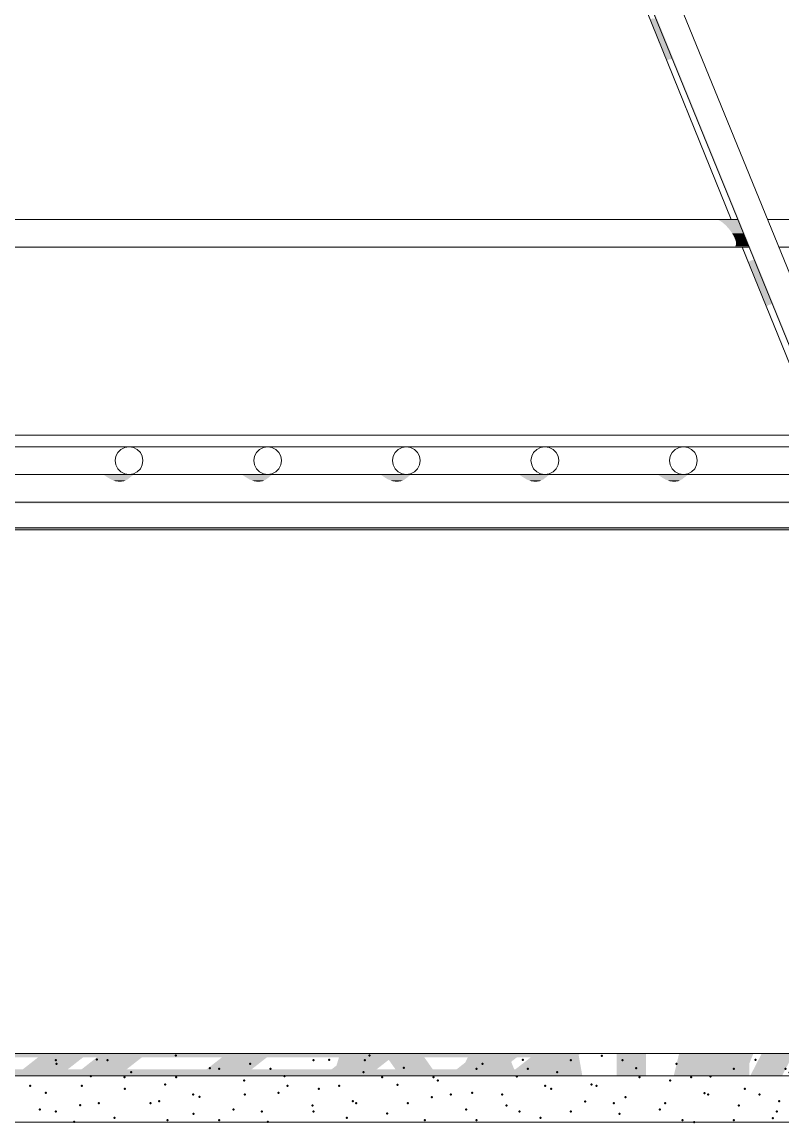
# Model space of a CAD drawing. Header units: millimetres. Extents: x -71878 to 121433, y -67383 to 83273.
# Drawn here: x 4894 to 8182, y -43864 to -39108 of the extents above; entities that cross this region are included whole.
import ezdxf

# ---------------------------------------------------------------- set-up
doc = ezdxf.new("R2010")
doc.units = ezdxf.units.MM
doc.header["$MEASUREMENT"] = 0
for name, color, linetype in [('COLUMNAS', 7, 'Continuous'), ('ENTIRADO', 7, 'Continuous'), ('Vigas', 7, 'Continuous'), ('VIGAS DE CIMENTACION', 7, 'Continuous')]:
    doc.layers.add(name, color=color, linetype=linetype)
for name, color, linetype, lineweight in [('COLUMNAS_Pluma_Nº__1', 7, 'Continuous', 0), ('ENTIRADO_Pluma_Nº__21', 7, 'Continuous', 5), ('VIGAS DE CIMENTACION_Pluma_Nº__21', 7, 'Continuous', 5), ('Vigas_Pluma_Nº__21', 7, 'Continuous', 5)]:
    doc.layers.add(name, color=color, linetype=linetype, lineweight=lineweight)
for name, color, linetype, lineweight, true_color in [('COLUMNAS_Pluma_Nº__3', 7, 'Continuous', 0, 0x646464), ('VIGAS DE CIMENTACION_Pluma_Nº__102', 7, 'Continuous', 40, 0x323232), ('VIGAS DE CIMENTACION_Pluma_Nº__3', 7, 'Continuous', 0, 0x646464), ('Vigas_Pluma_Nº__3', 7, 'Continuous', 0, 0x646464)]:
    doc.layers.add(name, color=color, linetype=linetype, lineweight=lineweight, true_color=true_color)

# ---------------------------------------------------------------- blocks, each defined once
blk = doc.blocks.new('Elem Sección_26_1')
at = {"layer": 'Vigas_Pluma_Nº__3', "linetype": 'Continuous', "lineweight": 0, "true_color": 0x191919}
for points in [[(-14758.9, 2162.9), (-14760.1, 2160), (-9619.3, 2160), (-9620.5, 2162.9)], [(-14756.4, 2169.2), (-14758.9, 2162.9), (-9620.5, 2162.9), (-9623, 2169.2)]]:
    blk.add_hatch(color=250, dxfattribs=at).paths.add_polyline_path(points)
at = {"layer": 'Vigas_Pluma_Nº__21', "linetype": 'Continuous'}
blk.add_line((-14760.1, 2160), (-9619.3, 2160), dxfattribs=at)
blk = doc.blocks.new('Elem Sección_27_1')
at = {"layer": 'Vigas_Pluma_Nº__3', "linetype": 'Continuous', "lineweight": 0, "true_color": 0x191919}
for points in [[(-12767.2, 2400), (-12905, 2400), (-12900.1, 2398.2), (-12895.8, 2397.1), (-12771, 2397.1)], [(-12771, 2397.1), (-12895.8, 2397.1), (-12883, 2388.5), (-12781.9, 2388.5)], [(-12781.9, 2388.5), (-12883, 2388.5), (-12882.8, 2388.4), (-12865.8, 2378.1), (-12857.7, 2375.3), (-12801.3, 2375.3), (-12795.2, 2378.1)], [(-12167.8, 2400), (-12305.5, 2400), (-12300.7, 2398.2), (-12296.4, 2397.1), (-12171.5, 2397.1)], [(-12296.4, 2397.1), (-12283.5, 2388.5), (-12182.4, 2388.5), (-12171.5, 2397.1)], [(-12182.4, 2388.5), (-12283.5, 2388.5), (-12283.3, 2388.4), (-12266.3, 2378.1), (-12258.2, 2375.3), (-12201.8, 2375.3), (-12195.8, 2378.1)], [(-11568.3, 2400), (-11706.1, 2400), (-11701.2, 2398.2), (-11696.9, 2397.1), (-11572.1, 2397.1)], [(-11572.1, 2397.1), (-11696.9, 2397.1), (-11684, 2388.5), (-11582.9, 2388.5)], [(-11582.9, 2388.5), (-11684, 2388.5), (-11683.9, 2388.4), (-11666.9, 2378.1), (-11658.8, 2375.3), (-11602.4, 2375.3), (-11596.3, 2378.1)], [(-10968.9, 2400), (-11106.6, 2400), (-11101.8, 2398.2), (-11097.4, 2397.1), (-10972.6, 2397.1)], [(-10972.6, 2397.1), (-11097.4, 2397.1), (-11084.6, 2388.5), (-10983.5, 2388.5)], [(-10983.5, 2388.5), (-11084.6, 2388.5), (-11084.4, 2388.4), (-11067.4, 2378.1), (-11059.3, 2375.3), (-11002.9, 2375.3), (-10996.9, 2378.1)], [(-10369.4, 2400), (-10507.2, 2400), (-10502.3, 2398.2), (-10498, 2397.1), (-10373.2, 2397.1)], [(-10498, 2397.1), (-10485.1, 2388.5), (-10384, 2388.5), (-10373.2, 2397.1)], [(-10384, 2388.5), (-10485.1, 2388.5), (-10485, 2388.4), (-10467.9, 2378.1), (-10459.9, 2375.3), (-10403.4, 2375.3), (-10397.4, 2378.1)], [(-12857.7, 2375.3), (-12847.2, 2371), (-12828.2, 2368.4), (-12810.1, 2371), (-12801.3, 2375.3)], [(-12201.8, 2375.3), (-12258.2, 2375.3), (-12247.8, 2371), (-12228.8, 2368.4), (-12210.7, 2371)], [(-11602.4, 2375.3), (-11658.8, 2375.3), (-11648.3, 2371), (-11629.3, 2368.4), (-11611.2, 2371)], [(-11002.9, 2375.3), (-11059.3, 2375.3), (-11048.9, 2371), (-11029.8, 2368.4), (-11011.8, 2371)], [(-10403.4, 2375.3), (-10459.9, 2375.3), (-10449.4, 2371), (-10430.4, 2368.4), (-10412.3, 2371)], [(-16958.4, 2280), (-7418.4, 2280), (-7418.4, 2282.9), (-16958.4, 2282.9)]]:
    blk.add_hatch(color=250, dxfattribs=at).paths.add_polyline_path(points)
at = {"layer": 'Vigas_Pluma_Nº__21', "linetype": 'Continuous'}
for p, q in [((-7418.4, 2400), (-16958.4, 2400)), ((-7418.4, 2280), (-16958.4, 2280))]:
    blk.add_line(p, q, dxfattribs=at)
blk = doc.blocks.new('Elem Sección_39_1')
at = {"layer": 'Vigas_Pluma_Nº__3', "linetype": 'Continuous', "lineweight": 0, "true_color": 0x191919}
for points in [[(-10249.8, 3503.1), (-10237.9, 3500.1), (-10154.2, 3500.1), (-10155.3, 3503.1)], [(-10237.9, 3500.1), (-10223.5, 3491.6), (-10150.7, 3491.6), (-10154.2, 3500.1)], [(-10223.5, 3491.6), (-10207.9, 3478.3), (-10145.3, 3478.3), (-10150.7, 3491.6)], [(-10207.9, 3478.3), (-10192.7, 3461.6), (-10138.4, 3461.6), (-10145.3, 3478.3)], [(-7403.6, 3503.1), (-10026.2, 3503.1), (-7451, 3503.1), (-7446.7, 3500.1), (-7404.8, 3500.1)], [(-10138.4, 3461.6), (-10192.7, 3461.6), (-10179.4, 3443.1), (-10130.9, 3443.1)], [(-10179.4, 3443.1), (-10169.4, 3424.5), (-10123.3, 3424.5), (-10130.9, 3443.1)], [(-14269.2, 3386), (-14270.4, 3383.1), (-10106.4, 3383.1), (-10107.6, 3386)], [(-10123.3, 3424.5), (-10169.4, 3424.5), (-10163.4, 3407.8), (-10116.5, 3407.8)], [(-10162.3, 3394.5), (-10166, 3386), (-10107.6, 3386), (-10111.1, 3394.5)], [(-10116.5, 3407.8), (-10163.4, 3407.8), (-10162.3, 3394.5), (-10111.1, 3394.5)], [(-7452.1, 3386), (-9978.5, 3386), (-9977.3, 3383.1), (-7453.3, 3383.1)]]:
    blk.add_hatch(color=250, dxfattribs=at).paths.add_polyline_path(points)
at = {"layer": 'Vigas_Pluma_Nº__21', "linetype": 'Continuous'}
for p, q in [((-14221.5, 3503.1), (-10155.3, 3503.1)), ((-10026.2, 3503.1), (-7403.6, 3503.1)), ((-14270.4, 3383.1), (-10106.4, 3383.1)), ((-9977.3, 3383.1), (-7453.3, 3383.1))]:
    blk.add_line(p, q, dxfattribs=at)
blk = doc.blocks.new('Elem Sección_59_1')
at = {"layer": 'Vigas_Pluma_Nº__21', "linetype": 'Continuous'}
for p, q in [((-10450, 2460), (-10447.1, 2478.5)), ((-10447.1, 2478.5), (-10438.6, 2495.3)), ((-10438.6, 2495.3), (-10425.3, 2508.5)), ((-10425.3, 2508.5), (-10408.6, 2517.1)), ((-10408.6, 2517.1), (-10390, 2520)), ((-10390, 2520), (-10371.5, 2517.1)), ((-10371.5, 2517.1), (-10354.8, 2508.5)), ((-10354.8, 2508.5), (-10341.5, 2495.3)), ((-10341.5, 2495.3), (-10333, 2478.5)), ((-10333, 2478.5), (-10330, 2460)), ((-10447.1, 2441.5), (-10450, 2460)), ((-10438.6, 2424.7), (-10447.1, 2441.5)), ((-10333, 2441.5), (-10341.5, 2424.7)), ((-10330, 2460), (-10333, 2441.5)), ((-10425.3, 2411.5), (-10438.6, 2424.7)), ((-10408.6, 2402.9), (-10425.3, 2411.5)), ((-10390, 2400), (-10408.6, 2402.9)), ((-10371.5, 2402.9), (-10390, 2400)), ((-10354.8, 2411.5), (-10371.5, 2402.9)), ((-10341.5, 2424.7), (-10354.8, 2411.5))]:
    blk.add_line(p, q, dxfattribs=at)
blk = doc.blocks.new('Elem Sección_60_1')
at = {"layer": 'Vigas_Pluma_Nº__21', "linetype": 'Continuous'}
for p, q in [((-11049.5, 2460), (-11046.6, 2478.5)), ((-11046.6, 2478.5), (-11038, 2495.3)), ((-11038, 2495.3), (-11024.8, 2508.5)), ((-11024.8, 2508.5), (-11008, 2517.1)), ((-11008, 2517.1), (-10989.5, 2520)), ((-10989.5, 2520), (-10971, 2517.1)), ((-10971, 2517.1), (-10954.2, 2508.5)), ((-10954.2, 2508.5), (-10941, 2495.3)), ((-10941, 2495.3), (-10932.4, 2478.5)), ((-10932.4, 2478.5), (-10929.5, 2460)), ((-11046.6, 2441.5), (-11049.5, 2460)), ((-11038, 2424.7), (-11046.6, 2441.5)), ((-10932.4, 2441.5), (-10941, 2424.7)), ((-10929.5, 2460), (-10932.4, 2441.5)), ((-11024.8, 2411.5), (-11038, 2424.7)), ((-11008, 2402.9), (-11024.8, 2411.5)), ((-10989.5, 2400), (-11008, 2402.9)), ((-10971, 2402.9), (-10989.5, 2400)), ((-10954.2, 2411.5), (-10971, 2402.9)), ((-10941, 2424.7), (-10954.2, 2411.5))]:
    blk.add_line(p, q, dxfattribs=at)
blk = doc.blocks.new('Elem Sección_61_1')
at = {"layer": 'Vigas_Pluma_Nº__21', "linetype": 'Continuous'}
for p, q in [((-11649, 2460), (-11646, 2478.5)), ((-11646, 2478.5), (-11637.5, 2495.3)), ((-11637.5, 2495.3), (-11624.2, 2508.5)), ((-11624.2, 2508.5), (-11607.5, 2517.1)), ((-11607.5, 2517.1), (-11589, 2520)), ((-11589, 2520), (-11570.4, 2517.1)), ((-11570.4, 2517.1), (-11553.7, 2508.5)), ((-11553.7, 2508.5), (-11540.4, 2495.3)), ((-11540.4, 2495.3), (-11531.9, 2478.5)), ((-11531.9, 2478.5), (-11529, 2460)), ((-11646, 2441.5), (-11649, 2460)), ((-11637.5, 2424.7), (-11646, 2441.5)), ((-11531.9, 2441.5), (-11540.4, 2424.7)), ((-11529, 2460), (-11531.9, 2441.5)), ((-11624.2, 2411.5), (-11637.5, 2424.7)), ((-11607.5, 2402.9), (-11624.2, 2411.5)), ((-11589, 2400), (-11607.5, 2402.9)), ((-11570.4, 2402.9), (-11589, 2400)), ((-11553.7, 2411.5), (-11570.4, 2402.9)), ((-11540.4, 2424.7), (-11553.7, 2411.5))]:
    blk.add_line(p, q, dxfattribs=at)
blk = doc.blocks.new('Elem Sección_62_1')
at = {"layer": 'Vigas_Pluma_Nº__21', "linetype": 'Continuous'}
for p, q in [((-12248.4, 2460), (-12245.5, 2478.5)), ((-12245.5, 2478.5), (-12237, 2495.3)), ((-12237, 2495.3), (-12223.7, 2508.5)), ((-12223.7, 2508.5), (-12207, 2517.1)), ((-12207, 2517.1), (-12188.4, 2520)), ((-12188.4, 2520), (-12169.9, 2517.1)), ((-12169.9, 2517.1), (-12153.2, 2508.5)), ((-12153.2, 2508.5), (-12139.9, 2495.3)), ((-12139.9, 2495.3), (-12131.4, 2478.5)), ((-12131.4, 2478.5), (-12128.4, 2460)), ((-12245.5, 2441.5), (-12248.4, 2460)), ((-12237, 2424.7), (-12245.5, 2441.5)), ((-12131.4, 2441.5), (-12139.9, 2424.7)), ((-12128.4, 2460), (-12131.4, 2441.5)), ((-12223.7, 2411.5), (-12237, 2424.7)), ((-12207, 2402.9), (-12223.7, 2411.5)), ((-12188.4, 2400), (-12207, 2402.9)), ((-12169.9, 2402.9), (-12188.4, 2400)), ((-12153.2, 2411.5), (-12169.9, 2402.9)), ((-12139.9, 2424.7), (-12153.2, 2411.5))]:
    blk.add_line(p, q, dxfattribs=at)
blk = doc.blocks.new('Elem Sección_63_1')
at = {"layer": 'Vigas_Pluma_Nº__21', "linetype": 'Continuous'}
for p, q in [((-12847.9, 2460), (-12844.9, 2478.5)), ((-12844.9, 2478.5), (-12836.4, 2495.3)), ((-12836.4, 2495.3), (-12823.1, 2508.5)), ((-12823.1, 2508.5), (-12806.4, 2517.1)), ((-12806.4, 2517.1), (-12787.9, 2520)), ((-12787.9, 2520), (-12769.3, 2517.1)), ((-12769.3, 2517.1), (-12752.6, 2508.5)), ((-12752.6, 2508.5), (-12739.3, 2495.3)), ((-12739.3, 2495.3), (-12730.8, 2478.5)), ((-12730.8, 2478.5), (-12727.9, 2460)), ((-12844.9, 2441.5), (-12847.9, 2460)), ((-12836.4, 2424.7), (-12844.9, 2441.5)), ((-12730.8, 2441.5), (-12739.3, 2424.7)), ((-12727.9, 2460), (-12730.8, 2441.5)), ((-12823.1, 2411.5), (-12836.4, 2424.7)), ((-12806.4, 2402.9), (-12823.1, 2411.5)), ((-12787.9, 2400), (-12806.4, 2402.9)), ((-12769.3, 2402.9), (-12787.9, 2400)), ((-12752.6, 2411.5), (-12769.3, 2402.9)), ((-12739.3, 2424.7), (-12752.6, 2411.5))]:
    blk.add_line(p, q, dxfattribs=at)
blk = doc.blocks.new('Elem Sección_68_1')
at = {"layer": 'ENTIRADO_Pluma_Nº__21', "linetype": 'Continuous'}
for p, q in [((-5885.5, 2570), (-16777.1, 2570)), ((-5885.5, 2520), (-16777.1, 2520))]:
    blk.add_line(p, q, dxfattribs=at)
blk = doc.blocks.new('Elem Sección_78_1')
at = {"layer": 'COLUMNAS_Pluma_Nº__3', "linetype": 'Continuous', "lineweight": 0, "true_color": 0x191919}
blk.add_hatch(color=250, dxfattribs=at).paths.add_polyline_path([(-10897, 5333.4), (-10901.9, 5333.4), (-9774.8, 2570), (-9769.9, 2570)])
at = {"layer": 'COLUMNAS_Pluma_Nº__1', "linetype": 'Continuous'}
for p, q in [((-10901.9, 5333.4), (-9774.8, 2570)), ((-10772.8, 5333.4), (-9645.7, 2570))]:
    blk.add_line(p, q, dxfattribs=at)
blk = doc.blocks.new('Elem Sección_98_1')
at = {"layer": 'Vigas_Pluma_Nº__3', "linetype": 'Continuous', "lineweight": 0, "true_color": 0x191919}
blk.add_hatch(color=250, dxfattribs=at).paths.add_polyline_path([(-14765.5, 2169.2), (-9611.3, 2169.2), (-9611.3, 2169.3), (-14765.5, 2169.3)])
at = {"layer": 'Vigas_Pluma_Nº__21', "linetype": 'Continuous'}
blk.add_line((-9611.3, 2169.2), (-14765.5, 2169.2), dxfattribs=at)
blk = doc.blocks.new('Elem Sección_113_1')
at = {"layer": 'Vigas_Pluma_Nº__3', "linetype": 'Continuous', "lineweight": 0, "true_color": 0x191919}
for points in [[(-16958.4, 2280), (-16958.4, 2277.8), (-7421.4, 2277.8), (-7420.2, 2280)], [(-16958.4, 2275.6), (-7427.8, 2275.6), (-7421.7, 2277.4), (-7421.4, 2277.8), (-16958.4, 2277.8)], [(-7418.4, 2172.2), (-16958.4, 2172.2), (-16958.4, 2169.3), (-7418.4, 2169.3)]]:
    blk.add_hatch(color=250, dxfattribs=at).paths.add_polyline_path(points)
at = {"layer": 'Vigas_Pluma_Nº__21', "linetype": 'Continuous'}
blk.add_line((-16958.4, 2169.3), (-7418.4, 2169.3), dxfattribs=at)
blk = doc.blocks.new('Elem Sección_118_1')
at = {"layer": 'COLUMNAS_Pluma_Nº__3', "linetype": 'Continuous', "lineweight": 0, "true_color": 0x191919}
for points in [[(-10873.7, 5213.4), (-10876.9, 5213.4), (-10184.1, 3503.1), (-10181, 3503.1)], [(-10531.2, 4367.7), (-10459.6, 4191), (-10452, 4195), (-10523.6, 4371.8)], [(-10509.4, 4371), (-10523.6, 4371.8), (-10452, 4195), (-10437.4, 4194.2), (-10456.3, 4240.9)], [(-10456.3, 4240.9), (-10437.4, 4194.2), (-10437.2, 4194.2)], [(-10135.5, 3383.1), (-9806.2, 2570), (-9803, 2570), (-10132.4, 3383.1)], [(-10106.6, 3319.5), (-10028.9, 3127.7), (-10021.7, 3132.4), (-10099.4, 3324.3)], [(-10099.4, 3324.3), (-10021.7, 3132.4), (-10008.9, 3136.2), (-10086.6, 3328.1)], [(-10084.1, 3328.4), (-10086.6, 3328.1), (-10008.9, 3136.2), (-10005.9, 3136.7)]]:
    blk.add_hatch(color=250, dxfattribs=at).paths.add_polyline_path(points)
at = {"layer": 'COLUMNAS_Pluma_Nº__1', "linetype": 'Continuous'}
for p, q in [((-10876.9, 5213.4), (-10184.1, 3503.1)), ((-10135.5, 3383.1), (-9806.2, 2570))]:
    blk.add_line(p, q, dxfattribs=at)
blk = doc.blocks.new('Elem Sección_127_1')
at = {"layer": 'VIGAS DE CIMENTACION_Pluma_Nº__3', "linetype": 'Continuous', "lineweight": 0, "true_color": 0x191919}
blk.add_hatch(color=250, dxfattribs=at).paths.add_polyline_path([(-8993.8, -200), (-9048.4, -200), (-9048.4, -400), (-8993.8, -400)])
at = {"layer": 'VIGAS DE CIMENTACION_Pluma_Nº__102', "linetype": 'Continuous'}
for p in [(-15313.4, -237.7), (-15139.1, -219.2), (-15034.9, -206.8), (-14812.1, -206.8), (-14797.6, -201.9), (-14475.2, -237.3), (-14133.7, -220.1), (-13959.4, -201.6), (-13921.2, -206.8), (-13698.4, -206.8), (-13295.6, -219.7), (-12954.1, -202.5), (-12807.5, -206.8), (-12584.7, -206.8), (-12290.2, -220.6), (-12115.9, -202.1), (-11693.8, -206.8), (-11471, -206.8), (-11452.1, -220.3), (-11110.6, -203), (-10580.1, -206.8), (-10446.8, -221.2), (-10357.3, -206.8), (-10272.4, -202.7), (-9608.6, -220.8), (-9466.4, -206.8), (-9267.1, -203.6), (-9243.7, -206.8), (-15220.5, -244), (-14991.1, -273), (-14737.9, -281.1), (-14649.6, -255.8), (-14515.1, -281.1), (-14329.5, -244), (-14106.8, -244), (-13985.7, -273.9), (-13811.4, -255.4), (-13624.2, -281.1), (-13469.9, -238.2), (-13401.4, -281.1), (-13215.8, -244), (-13147.6, -273.6), (-12993.1, -244), (-12806.1, -256.3), (-12631.7, -237.9), (-12510.5, -281.1), (-12287.7, -281.1), (-12142.2, -274.5), (-12102.1, -244), (-11967.9, -256), (-11879.4, -244), (-11626.4, -238.7), (-11396.8, -281.1), (-11304.1, -274.1), (-11174.1, -281.1), (-10988.4, -244), (-10962.6, -256.9), (-10788.2, -238.4), (-10765.7, -244), (-10298.8, -275), (-10283.1, -281.1), (-10124.4, -256.5), (-10060.4, -281.1), (-9874.7, -244), (-9782.9, -239.3), (-9652, -244), (-9460.6, -274.7), (-9169.4, -281.1), (-9119.1, -257.4), (-15165.4, -291.5), (-15146.2, -318.2), (-14923.5, -318.2), (-14843.1, -326.9), (-14501.6, -309.7), (-14327.2, -291.2), (-14032.5, -318.2), (-13837.7, -327.8), (-13809.8, -318.2), (-13663.4, -309.3), (-13321.9, -292.1), (-12999.6, -327.4), (-12918.8, -318.2), (-12696.1, -318.2), (-12658.1, -310.2), (-12483.7, -291.7), (-11994.2, -328.3), (-11819.9, -309.9), (-11805.1, -318.2), (-11582.4, -318.2), (-11478.4, -292.6), (-11156.1, -328), (-10814.6, -310.8), (-10691.5, -318.2), (-10640.2, -292.3), (-10468.7, -318.2), (-10150.8, -328.9), (-9976.4, -310.4), (-9634.9, -293.2), (-9577.8, -318.2), (-9355, -318.2), (-9312.6, -328.5), (-15358.9, -362.6), (-15331.8, -355.3), (-15017.4, -345.4), (-14440.9, -355.3), (-14353.6, -363.5), (-14218.1, -355.3), (-14179.2, -345), (-13515.4, -363.2), (-13327.2, -355.3), (-13173.9, -345.9), (-13104.5, -355.3), (-12510.1, -364.1), (-12335.7, -345.6), (-12213.5, -355.3), (-11990.8, -355.3), (-11671.9, -363.7), (-11330.4, -346.5), (-11099.8, -355.3), (-10877.1, -355.3), (-10666.6, -364.6), (-10492.2, -346.1), (-9986.1, -355.3), (-9828.4, -364.3), (-9763.4, -355.3), (-9486.9, -347), (-14869.4, -399.3), (-14849.2, -392.5), (-14695.1, -380.8), (-14626.5, -392.5), (-14031.2, -398.9), (-13735.5, -392.5), (-13689.7, -381.7), (-13512.8, -392.5), (-13025.9, -399.8), (-12851.6, -381.3), (-12621.9, -392.5), (-12399.1, -392.5), (-12187.7, -399.5), (-11846.2, -382.2), (-11508.2, -392.5), (-11285.4, -392.5), (-11008.1, -381.9), (-10394.5, -392.5), (-10344.2, -400), (-10171.7, -392.5), (-10002.7, -382.8), (-9280.8, -392.5), (-9164.6, -382.4), (-9058, -392.5)]:
    blk.add_point(p, dxfattribs=at)
at = {"layer": 'VIGAS DE CIMENTACION_Pluma_Nº__21', "linetype": 'Continuous'}
for p, q in [((-8993.8, -200), (-15385.6, -200)), ((-9175.1, -400), (-15204.3, -400))]:
    blk.add_line(p, q, dxfattribs=at)
blk = doc.blocks.new('Elem Sección_131_1')
at = {"layer": 'VIGAS DE CIMENTACION_Pluma_Nº__3', "linetype": 'Continuous', "lineweight": 0, "true_color": 0x191919}
h = blk.add_hatch(color=250, dxfattribs=at)
h.paths.add_polyline_path([(-15335.6, -172.5), (-15335.6, -200), (-10827.5, -200), (-10843.4, -110.4), (-10835.1, -103.9), (-15335.6, -103.9), (-15335.6, -119.9), (-14979.3, -119.9), (-15046.5, -172.5)])
h.paths.add_polyline_path([(-14460.1, -172.5), (-14852, -172.5), (-14784.8, -119.9), (-14493.3, -119.9)], flags=0)
h.paths.add_polyline_path([(-14252.6, -172.5), (-14185.3, -119.9), (-13780.3, -119.9), (-13847.5, -172.5)], flags=0)
h.paths.add_polyline_path([(-13653.1, -172.5), (-13585.9, -119.9), (-13180.9, -119.9), (-13248.1, -172.5)], flags=0)
h.paths.add_polyline_path([(-13053.6, -172.5), (-12986.4, -119.9), (-12926.5, -119.9), (-12993.7, -172.5)], flags=0)
h.paths.add_polyline_path([(-12453, -172.5), (-12799.2, -172.5), (-12732, -119.9), (-12385.8, -119.9)], flags=0)
h.paths.add_polyline_path([(-11912.3, -172.5), (-12258.5, -172.5), (-12191.3, -119.9), (-11880.1, -119.9), (-11890.7, -155.7)], flags=0)
h.paths.add_polyline_path([(-11717.8, -172.5), (-11664.8, -131), (-11635.6, -172.5)], flags=0)
h.paths.add_polyline_path([(-11474.2, -172.5), (-11511.2, -119.9), (-11322.5, -119.9), (-11334.2, -143.2), (-11371.6, -172.5)], flags=0)
h.paths.add_polyline_path([(-11135.3, -139.7), (-11110, -119.9), (-11050, -119.9), (-11117.2, -172.5), (-11122, -172.5)], flags=0)
for points in [[(-10551.8, -103.9), (-10679.4, -103.9), (-10679.4, -200), (-10551.8, -200)], [(-10431.9, -200), (-10104.7, -200), (-10104.7, -146), (-10087.5, -103.9), (-10408.7, -103.9)], [(-10051.3, -103.9), (-10101, -200), (-9963.4, -200), (-9913.8, -103.9)], [(-9876.5, -103.9), (-9876.5, -200), (-9748.9, -200), (-9748.9, -103.9)], [(-9520.8, -103.9), (-9700.4, -103.9), (-9700.4, -200), (-9520.8, -200)], [(-9352.3, -103.9), (-9352.3, -200), (-9043.8, -200), (-9043.8, -103.9), (-9048.4, -103.9), (-9048.4, -143.1), (-9091.5, -103.9)]]:
    blk.add_hatch(color=250, dxfattribs=at).paths.add_polyline_path(points)
at = {"layer": 'VIGAS DE CIMENTACION_Pluma_Nº__102', "linetype": 'Continuous'}
for p in [(-15331.8, -132.6), (-15109.1, -132.6), (-14771.2, -129.6), (-14429.7, -112.3), (-14429.7, -112.3), (-14218.1, -132.6), (-14218.1, -132.6), (-13995.4, -132.6), (-13765.9, -130.5), (-13765.9, -130.5), (-13591.6, -112), (-13591.6, -112), (-13104.5, -132.6), (-13104.5, -132.6), (-12927.7, -130.1), (-12927.7, -130.1), (-12881.7, -132.6), (-12881.7, -132.6), (-12586.2, -112.9), (-12586.2, -112.9), (-11990.8, -132.6), (-11922.4, -131), (-11768, -132.6), (-11768, -132.6), (-11748.1, -112.5), (-11748.1, -112.5), (-11084.2, -130.7), (-10877.1, -132.6), (-10877.1, -132.6), (-10742.8, -113.4), (-10654.3, -132.6), (-10654.3, -132.6), (-10078.9, -131.6), (-9904.6, -113.1), (-9763.4, -132.6), (-9763.4, -132.6), (-9540.6, -132.6), (-9540.6, -132.6), (-9240.8, -131.2), (-9240.8, -131.2), (-15287.1, -165.3), (-14945.6, -148.1), (-14945.6, -148.1), (-14626.5, -169.7), (-14623.2, -183.4), (-14623.2, -183.4), (-14403.8, -169.7), (-14403.8, -169.7), (-14281.7, -166.2), (-14281.7, -166.2), (-14107.4, -147.7), (-13617.9, -184.3), (-13617.9, -184.3), (-13512.8, -169.7), (-13443.6, -165.8), (-13290.1, -169.7), (-13102.1, -148.6), (-13102.1, -148.6), (-12779.7, -184), (-12779.7, -184), (-12438.2, -166.7), (-12438.2, -166.7), (-12399.1, -169.7), (-12399.1, -169.7), (-12263.9, -148.3), (-12263.9, -148.3), (-12176.4, -169.7), (-11774.4, -184.9), (-11774.4, -184.9), (-11600.1, -166.4), (-11600.1, -166.4), (-11285.4, -169.7), (-11285.4, -169.7), (-11258.6, -149.1), (-11258.6, -149.1), (-11062.7, -169.7), (-11062.7, -169.7), (-10936.2, -184.5), (-10936.2, -184.5), (-10594.8, -167.3), (-10594.8, -167.3), (-10420.4, -148.8), (-10171.7, -169.7), (-10171.7, -169.7), (-9949, -169.7), (-9949, -169.7), (-9930.9, -185.4), (-9756.6, -166.9), (-9756.6, -166.9), (-9415.1, -149.7), (-9092.8, -185.1), (-9092.8, -185.1), (-9058, -169.7), (-9058, -169.7)]:
    blk.add_point(p, dxfattribs=at)
at = {"layer": 'VIGAS DE CIMENTACION_Pluma_Nº__21', "linetype": 'Continuous'}
blk.add_line((-9043.8, -103.9), (-15335.6, -103.9), dxfattribs=at)

msp = doc.modelspace()

# ---------------------------------------------------------------- block references
at = {"layer": 'COLUMNAS', "lineweight": 0}
for name in ['Elem Sección_118_1', 'Elem Sección_78_1']:
    msp.add_blockref(name, (18145.784, -43464.226), dxfattribs=at)
at = {"layer": 'ENTIRADO', "lineweight": 0}
msp.add_blockref('Elem Sección_68_1', (18145.784, -43464.226), dxfattribs=at)
at = {"layer": 'Vigas', "lineweight": 0}
for name in ['Elem Sección_39_1', 'Elem Sección_63_1', 'Elem Sección_62_1', 'Elem Sección_61_1', 'Elem Sección_60_1', 'Elem Sección_59_1', 'Elem Sección_27_1', 'Elem Sección_113_1', 'Elem Sección_98_1', 'Elem Sección_26_1']:
    msp.add_blockref(name, (18145.784, -43464.226), dxfattribs=at)
at = {"layer": 'VIGAS DE CIMENTACION', "lineweight": 0}
for name in ['Elem Sección_131_1', 'Elem Sección_127_1']:
    msp.add_blockref(name, (18145.784, -43464.226), dxfattribs=at)

doc.saveas('drawing.dxf')
